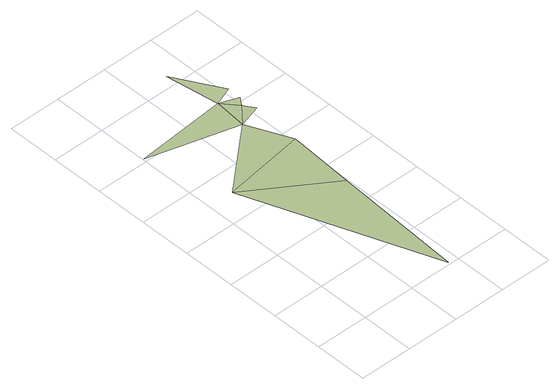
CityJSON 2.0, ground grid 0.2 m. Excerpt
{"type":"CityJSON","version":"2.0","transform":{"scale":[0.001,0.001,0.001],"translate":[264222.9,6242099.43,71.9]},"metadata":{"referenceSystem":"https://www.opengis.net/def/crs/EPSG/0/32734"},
"CityObjects":{
"terrain1":{"type":"TINRelief","geometry":[{"type":"CompositeSurface","lod":"1","boundaries":[[[0,1,2]],[[3,2,1]],[[4,2,3]],[[5,4,6]],[[6,4,7]],[[7,4,8]],[[9,6,7]],[[10,11,6]]]}]}
},
"vertices":[
[365,8,0],[397,507,0],[99,711,0],[413,757,0],[339,918,0],[5,1013,0],[351,1044,0],[397,986,0],[425,944,0],[419,1016,0],[421,1069,0],[320,1244,0]
]}
